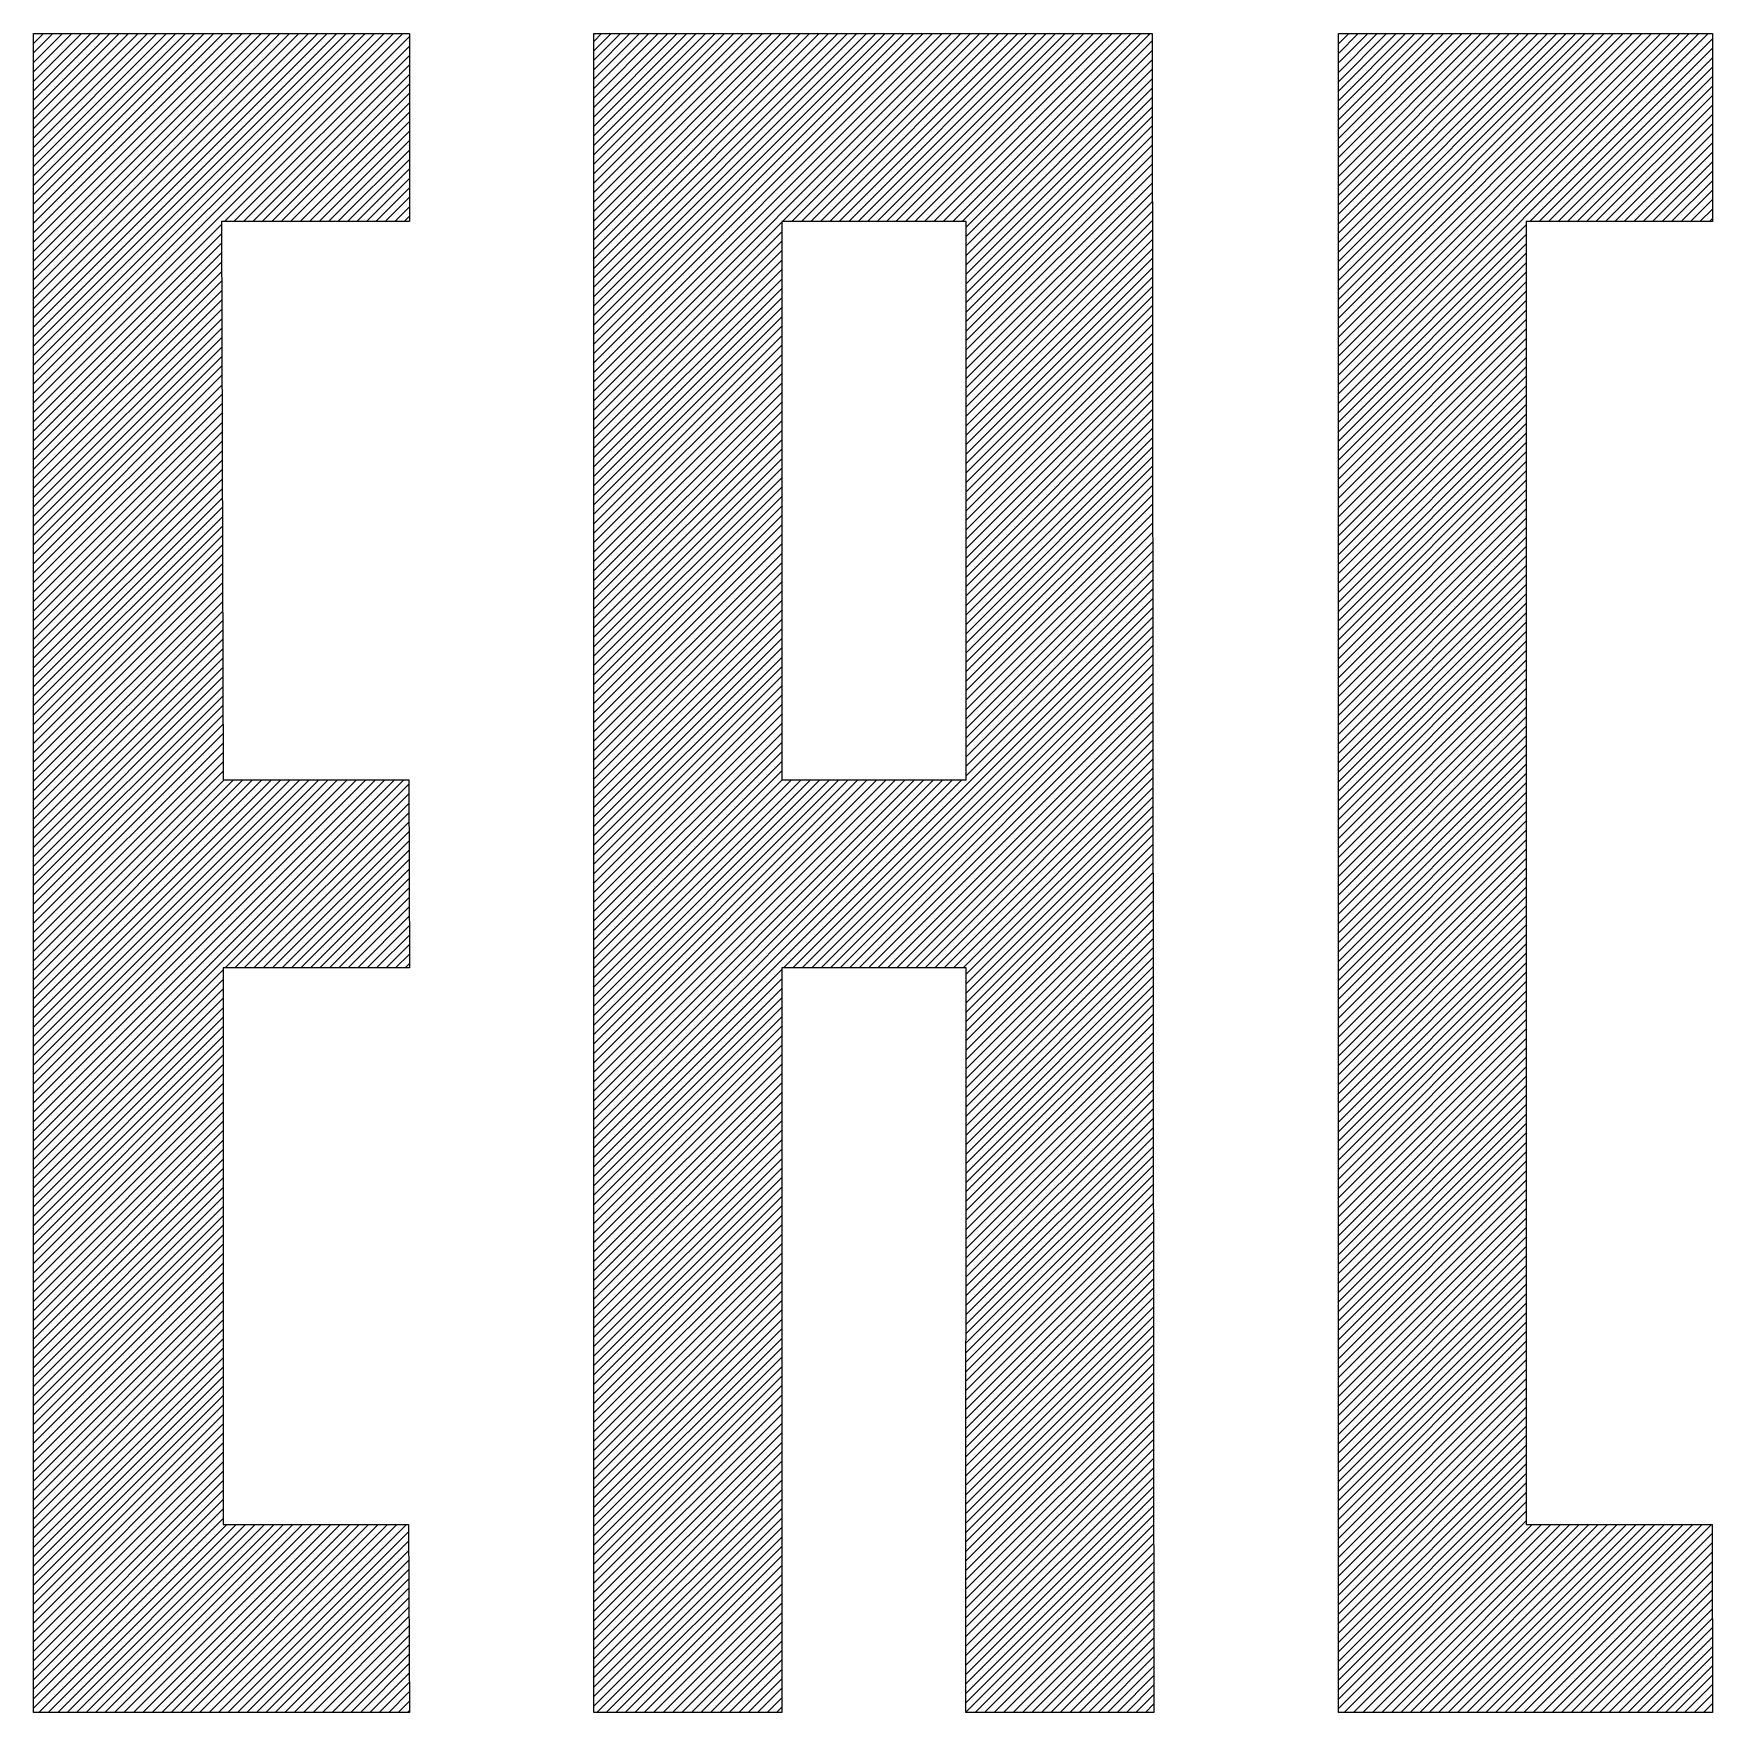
# Model space of a CAD drawing. Header units: millimetres. Extents: x 176.9 to 208.3, y 85.4 to 116.8.
import ezdxf

# ---------------------------------------------------------------- set-up
doc = ezdxf.new("R2010")
doc.units = ezdxf.units.MM
doc.header["$MEASUREMENT"] = 0
doc.layers.add('Layer 1', color=7, linetype='Continuous')

msp = doc.modelspace()

# ---------------------------------------------------------------- linework, layer by layer
for p, q in [((176.922, 116.642), (177.108, 116.827)), ((176.922, 116.465), (177.285, 116.827)), ((176.922, 116.288), (177.462, 116.827)), ((176.922, 116.111), (177.638, 116.827)), ((176.922, 115.934), (177.815, 116.827)), ((176.922, 115.758), (177.992, 116.827)), ((176.922, 115.581), (178.169, 116.827)), ((176.922, 115.404), (178.346, 116.827)), ((176.922, 115.227), (178.522, 116.827)), ((176.922, 115.051), (178.699, 116.827)), ((176.922, 114.874), (178.876, 116.827)), ((176.922, 114.697), (179.053, 116.827)), ((176.922, 114.52), (179.229, 116.827)), ((176.922, 114.343), (179.406, 116.827)), ((176.922, 114.167), (179.583, 116.827)), ((176.922, 113.99), (179.76, 116.827)), ((176.922, 113.813), (179.936, 116.827)), ((176.922, 113.636), (180.113, 116.827)), ((176.922, 113.46), (180.29, 116.827)), ((176.922, 113.283), (180.467, 116.827)), ((176.922, 113.106), (180.644, 116.827)), ((176.922, 112.929), (180.82, 116.827)), ((176.922, 112.752), (180.997, 116.827)), ((176.922, 112.576), (181.174, 116.827)), ((176.922, 112.399), (181.351, 116.827)), ((176.922, 112.222), (181.527, 116.827)), ((176.922, 112.045), (181.704, 116.827)), ((176.922, 111.869), (181.881, 116.827)), ((176.922, 111.692), (182.058, 116.827)), ((176.922, 111.515), (182.235, 116.827)), ((176.922, 111.338), (182.411, 116.827)), ((176.922, 111.161), (182.588, 116.827)), ((176.922, 110.985), (182.765, 116.827)), ((176.922, 110.808), (182.942, 116.827)), ((176.922, 110.631), (183.118, 116.827)), ((176.922, 110.454), (183.295, 116.827)), ((176.922, 110.278), (183.472, 116.827)), ((176.922, 110.101), (183.649, 116.827)), ((176.922, 109.924), (183.826, 116.827)), ((180.49, 113.315), (183.947, 116.772)), ((187.393, 116.682), (187.538, 116.827)), ((187.393, 116.505), (187.715, 116.827)), ((187.393, 116.328), (187.891, 116.827)), ((187.393, 116.152), (188.068, 116.827)), ((187.393, 115.975), (188.245, 116.827)), ((187.393, 115.798), (188.422, 116.827)), ((187.393, 115.621), (188.599, 116.827)), ((187.393, 115.445), (188.775, 116.827)), ((187.393, 115.268), (188.952, 116.827)), ((187.393, 115.091), (189.129, 116.827)), ((187.393, 114.914), (189.306, 116.827)), ((187.393, 114.738), (189.482, 116.827)), ((187.393, 114.561), (189.659, 116.827)), ((187.393, 114.384), (189.836, 116.827)), ((187.393, 114.207), (190.013, 116.827)), ((187.393, 114.03), (190.19, 116.827)), ((187.393, 113.854), (190.366, 116.827)), ((187.393, 113.677), (190.543, 116.827)), ((187.393, 113.5), (190.72, 116.827)), ((187.393, 113.323), (190.897, 116.827)), ((187.393, 113.147), (191.073, 116.827)), ((187.393, 112.97), (191.25, 116.827)), ((187.393, 112.793), (191.427, 116.827)), ((187.393, 112.616), (191.604, 116.827)), ((187.393, 112.439), (191.781, 116.827)), ((187.393, 112.263), (191.957, 116.827)), ((187.393, 112.086), (192.134, 116.827)), ((187.393, 111.909), (192.311, 116.827)), ((187.393, 111.732), (192.488, 116.827)), ((187.393, 111.556), (192.664, 116.827)), ((187.393, 111.379), (192.841, 116.827)), ((187.393, 111.202), (193.018, 116.827)), ((187.393, 111.025), (193.195, 116.827)), ((187.393, 110.848), (193.372, 116.827)), ((187.393, 110.672), (193.548, 116.827)), ((187.393, 110.495), (193.725, 116.827)), ((187.393, 110.318), (193.902, 116.827)), ((187.393, 110.141), (194.079, 116.827)), ((187.393, 109.965), (194.255, 116.827)), ((190.92, 113.315), (194.432, 116.827)), ((191.097, 113.315), (194.609, 116.827)), ((191.273, 113.315), (194.786, 116.827)), ((191.45, 113.315), (194.963, 116.827)), ((191.627, 113.315), (195.139, 116.827)), ((191.804, 113.315), (195.316, 116.827)), ((191.98, 113.315), (195.493, 116.827)), ((192.157, 113.315), (195.67, 116.827)), ((192.334, 113.315), (195.846, 116.827)), ((192.511, 113.315), (196.023, 116.827)), ((192.688, 113.315), (196.2, 116.827)), ((192.864, 113.315), (196.377, 116.827)), ((193.041, 113.315), (196.554, 116.827)), ((193.218, 113.315), (196.73, 116.827)), ((193.395, 113.315), (196.907, 116.827)), ((193.571, 113.315), (197.084, 116.827)), ((193.748, 113.315), (197.261, 116.827)), ((193.925, 113.315), (197.437, 116.827)), ((194.102, 113.315), (197.614, 116.827)), ((194.279, 113.315), (197.779, 116.815)), ((201.309, 116.633), (201.503, 116.827)), ((201.309, 116.456), (201.68, 116.827)), ((201.309, 116.279), (201.857, 116.827)), ((201.309, 116.102), (202.034, 116.827)), ((201.309, 115.925), (202.21, 116.827)), ((201.309, 115.749), (202.387, 116.827)), ((201.309, 115.572), (202.564, 116.827)), ((201.309, 115.395), (202.741, 116.827)), ((201.309, 115.218), (202.917, 116.827)), ((201.309, 115.042), (203.094, 116.827)), ((201.309, 114.865), (203.271, 116.827)), ((201.309, 114.688), (203.448, 116.827)), ((201.309, 114.511), (203.625, 116.827)), ((201.309, 114.334), (203.801, 116.827)), ((201.309, 114.158), (203.978, 116.827)), ((201.309, 113.981), (204.155, 116.827)), ((201.309, 113.804), (204.332, 116.827)), ((201.309, 113.627), (204.508, 116.827)), ((201.309, 113.451), (204.685, 116.827)), ((201.309, 113.274), (204.862, 116.827)), ((201.309, 113.097), (205.039, 116.827)), ((201.309, 112.92), (205.216, 116.827)), ((201.309, 112.743), (205.392, 116.827)), ((201.309, 112.567), (205.569, 116.827)), ((201.309, 112.39), (205.746, 116.827)), ((201.309, 112.213), (205.923, 116.827)), ((201.309, 112.036), (206.099, 116.827)), ((201.309, 111.86), (206.276, 116.827)), ((201.309, 111.683), (206.453, 116.827)), ((201.309, 111.506), (206.63, 116.827)), ((201.309, 111.329), (206.807, 116.827)), ((201.309, 111.153), (206.983, 116.827)), ((201.309, 110.976), (207.16, 116.827)), ((201.309, 110.799), (207.337, 116.827)), ((201.309, 110.622), (207.514, 116.827)), ((201.309, 110.445), (207.69, 116.827)), ((201.309, 110.269), (207.867, 116.827)), ((201.309, 110.092), (208.044, 116.827)), ((201.309, 109.915), (208.221, 116.827)), ((204.885, 113.315), (208.3, 116.73)), ((180.667, 113.315), (183.947, 116.595)), ((180.844, 113.315), (183.947, 116.419)), ((194.353, 113.212), (197.83, 116.689)), ((194.353, 113.035), (197.83, 116.513)), ((205.062, 113.315), (208.3, 116.553)), ((181.02, 113.315), (183.947, 116.242)), ((194.353, 112.859), (197.83, 116.336)), ((194.353, 112.682), (197.83, 116.16)), ((205.239, 113.315), (208.3, 116.376)), ((205.415, 113.315), (208.3, 116.199)), ((181.197, 113.315), (183.947, 116.065)), ((181.374, 113.315), (183.947, 115.888)), ((194.353, 112.505), (197.831, 115.983)), ((194.353, 112.328), (197.831, 115.806)), ((205.592, 113.315), (208.3, 116.023)), ((205.769, 113.315), (208.3, 115.846)), ((181.551, 113.315), (183.947, 115.712)), ((181.727, 113.315), (183.947, 115.535)), ((194.353, 112.151), (197.831, 115.63)), ((205.946, 113.315), (208.3, 115.669)), ((206.123, 113.315), (208.3, 115.492)), ((181.904, 113.315), (183.947, 115.358)), ((182.081, 113.315), (183.947, 115.181)), ((194.353, 111.975), (197.831, 115.453)), ((194.353, 111.798), (197.831, 115.277)), ((206.299, 113.315), (208.3, 115.315)), ((182.258, 113.315), (183.947, 115.004)), ((194.352, 111.621), (197.831, 115.1)), ((194.352, 111.444), (197.832, 114.923)), ((206.476, 113.315), (208.3, 115.139)), ((206.653, 113.315), (208.3, 114.962)), ((182.435, 113.315), (183.947, 114.828)), ((182.611, 113.315), (183.947, 114.651)), ((194.352, 111.267), (197.832, 114.747)), ((194.352, 111.091), (197.832, 114.57)), ((206.83, 113.315), (208.3, 114.785)), ((207.006, 113.315), (208.3, 114.608)), ((182.788, 113.315), (183.947, 114.474)), ((182.965, 113.315), (183.947, 114.297)), ((194.352, 110.914), (197.832, 114.394)), ((194.352, 110.737), (197.832, 114.217)), ((207.183, 113.315), (208.3, 114.432)), ((207.36, 113.315), (208.3, 114.255)), ((183.142, 113.315), (183.947, 114.121)), ((183.318, 113.315), (183.947, 113.944)), ((194.352, 110.56), (197.833, 114.04)), ((207.537, 113.315), (208.3, 114.078)), ((207.714, 113.315), (208.3, 113.901)), ((183.495, 113.315), (183.947, 113.767)), ((183.672, 113.315), (183.947, 113.59)), ((194.352, 110.383), (197.833, 113.864)), ((194.352, 110.206), (197.833, 113.687)), ((207.89, 113.315), (208.3, 113.724)), ((183.849, 113.315), (183.947, 113.413)), ((187.393, 109.788), (190.905, 113.3)), ((194.352, 110.03), (197.833, 113.511)), ((194.352, 109.853), (197.833, 113.334)), ((208.067, 113.315), (208.3, 113.548)), ((208.252, 113.323), (208.3, 113.371)), ((176.922, 109.747), (180.435, 113.26)), ((176.922, 109.571), (180.436, 113.084)), ((187.393, 109.611), (190.905, 113.123)), ((194.352, 109.676), (197.834, 113.158)), ((194.352, 109.499), (197.834, 112.981)), ((201.309, 109.738), (204.821, 113.251)), ((201.309, 109.562), (204.821, 113.074)), ((176.922, 109.394), (180.436, 112.907)), ((176.922, 109.217), (180.437, 112.731)), ((187.393, 109.434), (190.905, 112.947)), ((187.393, 109.257), (190.905, 112.77)), ((194.352, 109.322), (197.834, 112.804)), ((201.309, 109.385), (204.821, 112.897)), ((201.309, 109.208), (204.821, 112.72)), ((176.922, 109.04), (180.437, 112.555)), ((176.922, 108.863), (180.438, 112.379)), ((187.393, 109.081), (190.905, 112.593)), ((187.393, 108.904), (190.905, 112.416)), ((194.352, 109.146), (197.834, 112.628)), ((194.352, 108.969), (197.834, 112.451)), ((201.309, 109.031), (204.821, 112.544)), ((201.309, 108.854), (204.821, 112.367)), ((176.922, 108.687), (180.438, 112.203)), ((176.922, 108.51), (180.439, 112.026)), ((187.393, 108.727), (190.905, 112.24)), ((187.393, 108.55), (190.905, 112.063)), ((194.352, 108.792), (197.834, 112.275)), ((194.352, 108.615), (197.835, 112.098)), ((201.309, 108.678), (204.821, 112.19)), ((176.922, 108.333), (180.44, 111.85)), ((187.393, 108.374), (190.905, 111.886)), ((187.393, 108.197), (190.905, 111.709)), ((194.352, 108.438), (197.835, 111.921)), ((194.352, 108.262), (197.835, 111.745)), ((201.309, 108.501), (204.821, 112.013)), ((201.309, 108.324), (204.821, 111.836)), ((176.922, 108.156), (180.44, 111.674)), ((176.922, 107.98), (180.441, 111.498)), ((187.393, 108.02), (190.905, 111.532)), ((194.352, 108.085), (197.835, 111.568)), ((194.352, 107.908), (197.835, 111.392)), ((201.309, 108.147), (204.821, 111.66)), ((201.309, 107.971), (204.821, 111.483)), ((176.922, 107.803), (180.441, 111.322)), ((176.922, 107.626), (180.442, 111.145)), ((187.393, 107.843), (190.905, 111.356)), ((187.393, 107.666), (190.905, 111.179)), ((194.352, 107.731), (197.836, 111.215)), ((201.309, 107.794), (204.821, 111.306)), ((201.309, 107.617), (204.821, 111.129)), ((176.922, 107.449), (180.442, 110.969)), ((176.922, 107.272), (180.443, 110.793)), ((187.393, 107.49), (190.905, 111.002)), ((187.393, 107.313), (190.905, 110.825)), ((194.352, 107.554), (197.836, 111.038)), ((194.352, 107.377), (197.836, 110.862)), ((201.309, 107.44), (204.821, 110.953)), ((201.309, 107.263), (204.821, 110.776)), ((176.922, 107.096), (180.443, 110.617)), ((187.393, 107.136), (190.905, 110.649)), ((187.393, 106.959), (190.905, 110.472)), ((194.352, 107.201), (197.836, 110.685)), ((194.352, 107.024), (197.836, 110.509)), ((201.309, 107.087), (204.821, 110.599)), ((176.922, 106.919), (180.444, 110.44)), ((176.922, 106.742), (180.445, 110.264)), ((187.393, 106.783), (190.905, 110.295)), ((194.351, 106.67), (197.837, 110.156)), ((194.352, 106.847), (197.837, 110.332)), ((201.309, 106.91), (204.821, 110.422)), ((201.309, 106.733), (204.821, 110.245)), ((176.922, 106.565), (180.445, 110.088)), ((176.922, 106.389), (180.446, 109.912)), ((187.393, 106.606), (190.905, 110.118)), ((187.393, 106.429), (190.905, 109.941)), ((194.351, 106.493), (197.837, 109.979)), ((201.309, 106.556), (204.821, 110.069)), ((201.309, 106.38), (204.821, 109.892)), ((176.922, 106.212), (180.446, 109.736)), ((176.922, 106.035), (180.447, 109.559)), ((187.393, 106.252), (190.905, 109.765)), ((187.393, 106.075), (190.905, 109.588)), ((194.351, 106.317), (197.837, 109.802)), ((194.351, 106.14), (197.837, 109.626)), ((201.309, 106.203), (204.821, 109.715)), ((201.309, 106.026), (204.821, 109.538)), ((176.922, 105.858), (180.447, 109.383)), ((176.922, 105.681), (180.448, 109.207)), ((187.393, 105.899), (190.905, 109.411)), ((187.393, 105.722), (190.905, 109.234)), ((194.351, 105.963), (197.837, 109.449)), ((194.351, 105.786), (197.838, 109.273)), ((201.309, 105.849), (204.821, 109.362)), ((176.922, 105.505), (180.449, 109.031)), ((187.393, 105.545), (190.905, 109.058)), ((187.393, 105.368), (190.905, 108.881)), ((194.351, 105.609), (197.838, 109.096)), ((194.351, 105.433), (197.838, 108.919)), ((201.309, 105.672), (204.821, 109.185)), ((201.309, 105.496), (204.821, 109.008)), ((176.922, 105.328), (180.449, 108.855)), ((176.922, 105.151), (180.45, 108.678)), ((187.393, 105.192), (190.905, 108.704)), ((194.351, 105.256), (197.838, 108.743)), ((201.309, 105.319), (204.821, 108.831)), ((201.309, 105.142), (204.821, 108.654)), ((176.922, 104.974), (180.45, 108.502)), ((176.922, 104.798), (180.451, 108.326)), ((187.393, 105.015), (190.905, 108.527)), ((187.393, 104.838), (190.905, 108.351)), ((194.351, 105.079), (197.838, 108.566)), ((194.351, 104.902), (197.839, 108.39)), ((201.309, 104.965), (204.821, 108.478)), ((201.309, 104.789), (204.821, 108.301)), ((176.922, 104.621), (180.451, 108.15)), ((176.922, 104.444), (180.452, 107.974)), ((187.393, 104.661), (190.905, 108.174)), ((187.393, 104.484), (190.905, 107.997)), ((194.351, 104.725), (197.839, 108.213)), ((194.351, 104.548), (197.839, 108.036)), ((201.309, 104.612), (204.821, 108.124)), ((201.309, 104.435), (204.821, 107.947)), ((176.922, 104.267), (180.453, 107.797)), ((187.393, 104.308), (190.905, 107.82)), ((187.393, 104.131), (190.905, 107.643)), ((194.351, 104.372), (197.839, 107.86)), ((194.351, 104.195), (197.839, 107.683)), ((201.309, 104.258), (204.821, 107.771)), ((176.922, 104.09), (180.453, 107.621)), ((176.922, 103.914), (180.454, 107.445)), ((187.393, 103.954), (190.905, 107.467)), ((194.351, 104.018), (197.84, 107.507)), ((194.351, 103.841), (197.84, 107.33)), ((201.309, 104.081), (204.821, 107.594)), ((201.309, 103.905), (204.821, 107.417)), ((176.922, 103.737), (180.454, 107.269)), ((176.922, 103.56), (180.455, 107.092)), ((187.393, 103.777), (190.905, 107.29)), ((187.393, 103.601), (190.905, 107.113)), ((194.351, 103.664), (197.84, 107.154)), ((201.309, 103.728), (204.821, 107.24)), ((201.309, 103.551), (204.821, 107.064)), ((176.922, 103.383), (180.455, 106.916)), ((176.922, 103.207), (180.456, 106.74)), ((187.393, 103.424), (190.905, 106.936)), ((187.393, 103.247), (190.905, 106.76)), ((194.351, 103.488), (197.84, 106.977)), ((194.351, 103.311), (197.84, 106.8)), ((201.309, 103.374), (204.821, 106.887)), ((201.309, 103.198), (204.821, 106.71)), ((176.922, 103.03), (180.456, 106.564)), ((176.922, 102.853), (180.457, 106.388)), ((187.393, 103.07), (190.905, 106.583)), ((187.393, 102.893), (190.905, 106.406)), ((194.351, 103.134), (197.841, 106.624)), ((194.351, 102.957), (197.841, 106.447)), ((201.309, 103.021), (204.821, 106.533)), ((176.922, 102.676), (180.458, 106.211)), ((187.393, 102.717), (190.905, 106.229)), ((190.936, 99.366), (197.841, 106.271)), ((191.113, 99.366), (197.841, 106.094)), ((201.309, 102.844), (204.821, 106.356)), ((201.309, 102.667), (204.821, 106.18)), ((176.922, 102.499), (180.458, 106.035)), ((176.922, 102.323), (180.459, 105.859)), ((187.393, 102.54), (190.905, 106.052)), ((187.393, 102.363), (190.905, 105.876)), ((191.289, 99.366), (197.841, 105.917)), ((201.309, 102.49), (204.821, 106.003)), ((201.309, 102.314), (204.821, 105.826)), ((176.922, 102.146), (180.459, 105.683)), ((176.922, 101.969), (180.46, 105.507)), ((187.393, 102.186), (190.905, 105.699)), ((187.393, 102.01), (190.905, 105.522)), ((191.466, 99.366), (197.841, 105.741)), ((191.643, 99.366), (197.842, 105.564)), ((201.309, 102.137), (204.821, 105.649)), ((201.309, 101.96), (204.821, 105.473)), ((176.922, 101.792), (180.46, 105.33)), ((176.922, 101.616), (180.461, 105.154)), ((187.393, 101.833), (190.905, 105.345)), ((187.393, 101.656), (190.905, 105.169)), ((191.82, 99.366), (197.842, 105.388)), ((191.997, 99.366), (197.842, 105.211)), ((201.309, 101.783), (204.821, 105.296)), ((201.309, 101.607), (204.821, 105.119)), ((176.922, 101.439), (180.462, 104.978)), ((176.922, 101.262), (180.462, 104.802)), ((187.393, 101.479), (190.905, 104.992)), ((187.393, 101.302), (190.905, 104.815)), ((192.173, 99.366), (197.842, 105.034)), ((192.35, 99.366), (197.842, 104.858)), ((201.309, 101.43), (204.821, 104.942)), ((176.922, 101.085), (180.463, 104.626)), ((187.393, 101.126), (190.905, 104.638)), ((192.527, 99.366), (197.843, 104.681)), ((192.704, 99.366), (197.843, 104.505)), ((201.309, 101.253), (204.821, 104.765)), ((201.309, 101.076), (204.821, 104.589)), ((176.922, 100.908), (180.463, 104.449)), ((176.922, 100.732), (180.464, 104.273)), ((187.393, 100.949), (190.905, 104.461)), ((187.393, 100.772), (190.905, 104.285)), ((192.88, 99.366), (197.843, 104.328)), ((201.309, 100.899), (204.821, 104.412)), ((201.309, 100.723), (204.821, 104.235)), ((176.922, 100.555), (180.464, 104.097)), ((176.922, 100.378), (180.465, 103.921)), ((187.393, 100.595), (190.905, 104.108)), ((187.393, 100.419), (190.905, 103.931)), ((193.057, 99.366), (197.843, 104.152)), ((193.234, 99.366), (197.843, 103.975)), ((201.309, 100.546), (204.821, 104.058)), ((201.309, 100.369), (204.821, 103.882)), ((176.922, 100.201), (180.466, 103.744)), ((176.922, 100.025), (180.466, 103.568)), ((187.393, 100.242), (190.905, 103.754)), ((187.393, 100.065), (190.905, 103.578)), ((193.411, 99.366), (197.844, 103.798)), ((193.587, 99.366), (197.844, 103.622)), ((201.309, 100.192), (204.821, 103.705)), ((176.922, 99.848), (180.467, 103.392)), ((187.393, 99.888), (190.905, 103.401)), ((193.764, 99.366), (197.844, 103.445)), ((193.941, 99.366), (197.844, 103.269)), ((201.309, 100.016), (204.821, 103.528)), ((201.309, 99.839), (204.821, 103.351)), ((176.922, 99.671), (180.467, 103.216)), ((176.922, 99.494), (180.468, 103.04)), ((187.393, 99.711), (190.905, 103.224)), ((187.393, 99.535), (190.905, 103.047)), ((194.118, 99.366), (197.844, 103.092)), ((201.309, 99.662), (204.821, 103.174)), ((201.309, 99.485), (204.821, 102.998)), ((176.922, 99.317), (180.483, 102.878)), ((176.922, 99.141), (180.66, 102.878)), ((176.922, 98.964), (180.836, 102.878)), ((176.922, 98.787), (181.013, 102.878)), ((176.922, 98.61), (181.19, 102.878)), ((176.922, 98.434), (181.367, 102.878)), ((176.922, 98.257), (181.544, 102.878)), ((176.922, 98.08), (181.72, 102.878)), ((176.922, 97.903), (181.897, 102.878)), ((176.922, 97.726), (182.074, 102.878)), ((176.922, 97.55), (182.251, 102.878)), ((176.922, 97.373), (182.427, 102.878)), ((176.922, 97.196), (182.604, 102.878)), ((176.922, 97.019), (182.781, 102.878)), ((176.922, 96.843), (182.958, 102.878)), ((176.922, 96.666), (183.135, 102.878)), ((176.922, 96.489), (183.311, 102.878)), ((176.922, 96.312), (183.488, 102.878)), ((176.922, 96.135), (183.665, 102.878)), ((176.922, 95.959), (183.842, 102.878)), ((180.506, 99.366), (183.939, 102.799)), ((180.683, 99.366), (183.94, 102.622)), ((187.393, 99.358), (190.914, 102.879)), ((187.393, 99.181), (191.089, 102.878)), ((187.393, 99.004), (191.266, 102.878)), ((187.393, 98.828), (191.443, 102.878)), ((187.393, 98.651), (191.62, 102.878)), ((187.393, 98.474), (191.797, 102.878)), ((187.393, 98.297), (191.973, 102.878)), ((187.393, 98.12), (192.15, 102.878)), ((187.393, 97.944), (192.327, 102.878)), ((187.393, 97.767), (192.504, 102.878)), ((187.393, 97.59), (192.68, 102.878)), ((187.393, 97.413), (192.857, 102.878)), ((187.393, 97.237), (193.034, 102.878)), ((187.393, 97.06), (193.211, 102.878)), ((187.393, 96.883), (193.388, 102.878)), ((187.393, 96.706), (193.564, 102.878)), ((187.393, 96.53), (193.741, 102.878)), ((187.393, 96.353), (193.918, 102.878)), ((187.393, 96.176), (194.095, 102.878)), ((187.393, 95.999), (194.271, 102.878)), ((194.295, 99.366), (197.844, 102.915)), ((194.351, 99.245), (197.845, 102.739)), ((201.309, 99.308), (204.821, 102.821)), ((201.309, 99.132), (204.821, 102.644)), ((180.86, 99.366), (183.94, 102.446)), ((194.351, 99.068), (197.845, 102.562)), ((194.351, 98.891), (197.845, 102.386)), ((201.309, 98.955), (204.821, 102.467)), ((181.036, 99.366), (183.94, 102.27)), ((181.213, 99.366), (183.941, 102.093)), ((194.35, 98.538), (197.845, 102.032)), ((194.351, 98.714), (197.845, 102.209)), ((201.309, 98.778), (204.821, 102.291)), ((201.309, 98.601), (204.821, 102.114)), ((181.39, 99.366), (183.941, 101.917)), ((181.567, 99.366), (183.942, 101.74)), ((194.35, 98.361), (197.846, 101.856)), ((194.35, 98.184), (197.846, 101.679)), ((201.309, 98.425), (204.821, 101.937)), ((201.309, 98.248), (204.821, 101.76)), ((181.743, 99.366), (183.942, 101.564)), ((181.92, 99.366), (183.942, 101.388)), ((194.35, 98.007), (197.846, 101.503)), ((201.309, 98.071), (204.821, 101.583)), ((201.309, 97.894), (204.821, 101.407)), ((182.097, 99.366), (183.943, 101.211)), ((194.35, 97.83), (197.846, 101.326)), ((194.35, 97.653), (197.846, 101.15)), ((201.309, 97.717), (204.821, 101.23)), ((201.309, 97.541), (204.821, 101.053)), ((182.274, 99.366), (183.943, 101.035)), ((182.451, 99.366), (183.944, 100.859)), ((194.35, 97.477), (197.847, 100.973)), ((194.35, 97.3), (197.847, 100.796)), ((201.309, 97.364), (204.821, 100.876)), ((182.627, 99.366), (183.944, 100.682)), ((182.804, 99.366), (183.945, 100.506)), ((194.35, 97.123), (197.847, 100.62)), ((194.35, 96.946), (197.847, 100.443)), ((201.309, 97.187), (204.821, 100.7)), ((201.309, 97.01), (204.821, 100.523)), ((182.981, 99.366), (183.945, 100.33)), ((183.158, 99.366), (183.945, 100.153)), ((194.35, 96.769), (197.847, 100.267)), ((201.309, 96.834), (204.821, 100.346)), ((201.309, 96.657), (204.821, 100.169)), ((183.334, 99.366), (183.946, 99.977)), ((183.511, 99.366), (183.946, 99.801)), ((194.35, 96.592), (197.847, 100.09)), ((194.35, 96.416), (197.848, 99.913)), ((201.309, 96.48), (204.821, 99.992)), ((201.309, 96.303), (204.821, 99.816)), ((183.688, 99.366), (183.947, 99.624)), ((194.35, 96.239), (197.848, 99.737)), ((194.35, 96.062), (197.848, 99.56)), ((201.309, 96.126), (204.821, 99.639)), ((176.922, 95.782), (180.468, 99.328)), ((183.865, 99.366), (183.947, 99.448)), ((187.393, 95.822), (190.911, 99.341)), ((187.393, 95.646), (190.905, 99.158)), ((194.35, 95.885), (197.848, 99.384)), ((194.35, 95.708), (197.848, 99.207)), ((201.309, 95.95), (204.821, 99.462)), ((201.309, 95.773), (204.821, 99.285)), ((176.922, 95.605), (180.468, 99.151)), ((176.922, 95.428), (180.468, 98.974)), ((187.393, 95.469), (190.905, 98.981)), ((194.35, 95.531), (197.849, 99.03)), ((194.35, 95.355), (197.849, 98.854)), ((201.309, 95.596), (204.821, 99.109)), ((201.309, 95.419), (204.821, 98.932)), ((176.922, 95.252), (180.468, 98.797)), ((176.922, 95.075), (180.468, 98.621)), ((187.393, 95.292), (190.905, 98.805)), ((187.393, 95.115), (190.905, 98.628)), ((194.349, 95.178), (197.849, 98.677)), ((201.309, 95.243), (204.821, 98.755)), ((201.309, 95.066), (204.821, 98.578)), ((176.922, 94.898), (180.468, 98.444)), ((176.922, 94.721), (180.468, 98.267)), ((187.393, 94.939), (190.905, 98.451)), ((187.393, 94.762), (190.905, 98.274)), ((194.349, 95.001), (197.849, 98.501)), ((194.349, 94.824), (197.849, 98.324)), ((201.309, 94.889), (204.821, 98.401)), ((201.309, 94.712), (204.821, 98.225)), ((176.922, 94.544), (180.468, 98.09)), ((176.922, 94.368), (180.468, 97.914)), ((187.393, 94.585), (190.905, 98.097)), ((187.393, 94.408), (190.905, 97.921)), ((194.349, 94.647), (197.85, 98.148)), ((194.349, 94.47), (197.85, 97.971)), ((201.309, 94.535), (204.821, 98.048)), ((176.922, 94.191), (180.468, 97.737)), ((187.393, 94.231), (190.905, 97.744)), ((194.349, 94.294), (197.85, 97.794)), ((194.349, 94.117), (197.85, 97.618)), ((201.309, 94.359), (204.821, 97.871)), ((201.309, 94.182), (204.821, 97.694)), ((176.922, 94.014), (180.468, 97.56)), ((176.922, 93.837), (180.468, 97.383)), ((187.393, 94.055), (190.905, 97.567)), ((187.393, 93.878), (190.905, 97.39)), ((194.349, 93.94), (197.85, 97.441)), ((201.309, 94.005), (204.821, 97.518)), ((201.309, 93.828), (204.821, 97.341)), ((176.922, 93.661), (180.468, 97.206)), ((176.922, 93.484), (180.468, 97.03)), ((187.393, 93.701), (190.905, 97.214)), ((187.393, 93.524), (190.905, 97.037)), ((194.349, 93.763), (197.851, 97.265)), ((194.349, 93.586), (197.851, 97.088)), ((201.309, 93.652), (204.821, 97.164)), ((201.309, 93.475), (204.821, 96.987)), ((176.922, 93.307), (180.468, 96.853)), ((176.922, 93.13), (180.468, 96.676)), ((187.393, 93.348), (190.905, 96.86)), ((187.393, 93.171), (190.905, 96.683)), ((194.349, 93.409), (197.851, 96.911)), ((194.349, 93.233), (197.851, 96.735)), ((201.309, 93.298), (204.821, 96.81)), ((176.922, 92.953), (180.468, 96.499)), ((187.393, 92.994), (190.905, 96.506)), ((187.393, 92.817), (190.905, 96.33)), ((194.349, 93.056), (197.851, 96.558)), ((194.349, 92.879), (197.851, 96.382)), ((201.309, 93.121), (204.821, 96.634)), ((201.309, 92.945), (204.821, 96.457)), ((176.922, 92.777), (180.468, 96.323)), ((176.922, 92.6), (180.468, 96.146)), ((187.393, 92.64), (190.905, 96.153)), ((194.349, 92.702), (197.852, 96.205)), ((194.349, 92.525), (197.852, 96.028)), ((201.309, 92.768), (204.821, 96.28)), ((201.309, 92.591), (204.821, 96.103)), ((176.922, 92.423), (180.468, 95.969)), ((176.922, 92.246), (180.468, 95.792)), ((187.393, 92.464), (190.905, 95.976)), ((187.393, 92.287), (190.905, 95.799)), ((194.349, 92.348), (197.852, 95.852)), ((201.309, 92.414), (204.821, 95.927)), ((201.309, 92.237), (204.821, 95.75)), ((176.922, 92.07), (180.468, 95.616)), ((176.922, 91.893), (180.468, 95.439)), ((187.393, 92.11), (190.905, 95.623)), ((187.393, 91.933), (190.905, 95.446)), ((194.348, 91.995), (197.852, 95.499)), ((194.349, 92.172), (197.852, 95.675)), ((201.309, 92.061), (204.821, 95.573)), ((201.309, 91.884), (204.821, 95.396)), ((176.922, 91.716), (180.468, 95.262)), ((176.922, 91.539), (180.468, 95.085)), ((187.393, 91.757), (190.905, 95.269)), ((187.393, 91.58), (190.905, 95.092)), ((194.348, 91.818), (197.853, 95.322)), ((194.348, 91.641), (197.853, 95.146)), ((201.309, 91.707), (204.821, 95.219)), ((176.922, 91.363), (180.468, 94.908)), ((187.393, 91.403), (190.905, 94.915)), ((194.348, 91.464), (197.853, 94.969)), ((194.348, 91.287), (197.853, 94.792)), ((201.309, 91.53), (204.821, 95.043)), ((201.309, 91.354), (204.821, 94.866)), ((176.922, 91.186), (180.468, 94.732)), ((176.922, 91.009), (180.468, 94.555)), ((187.393, 91.226), (190.905, 94.739)), ((187.393, 91.049), (190.905, 94.562)), ((194.348, 91.111), (197.853, 94.616)), ((201.309, 91.177), (204.821, 94.689)), ((201.309, 91), (204.821, 94.512)), ((176.922, 90.832), (180.468, 94.378)), ((176.922, 90.655), (180.468, 94.201)), ((187.393, 90.873), (190.905, 94.385)), ((187.393, 90.696), (190.905, 94.208)), ((194.348, 90.934), (197.854, 94.439)), ((194.348, 90.757), (197.854, 94.263)), ((201.309, 90.823), (204.821, 94.336)), ((201.309, 90.646), (204.821, 94.159)), ((176.922, 90.479), (180.468, 94.025)), ((176.922, 90.302), (180.468, 93.848)), ((187.393, 90.519), (190.905, 94.032)), ((187.393, 90.342), (190.905, 93.855)), ((194.348, 90.58), (197.854, 94.086)), ((194.348, 90.403), (197.854, 93.909)), ((201.309, 90.47), (204.821, 93.982)), ((176.922, 90.125), (180.468, 93.671)), ((187.393, 90.166), (190.905, 93.678)), ((194.348, 90.226), (197.854, 93.733)), ((194.348, 90.05), (197.854, 93.556)), ((201.309, 90.293), (204.821, 93.805)), ((201.309, 90.116), (204.821, 93.628)), ((176.922, 89.948), (180.468, 93.494)), ((176.922, 89.772), (180.468, 93.317)), ((187.393, 89.989), (190.905, 93.501)), ((187.393, 89.812), (190.905, 93.324)), ((194.348, 89.873), (197.855, 93.38)), ((194.348, 89.696), (197.855, 93.203)), ((201.309, 89.939), (204.821, 93.452)), ((201.309, 89.763), (204.821, 93.275)), ((176.922, 89.595), (180.468, 93.141)), ((176.922, 89.418), (180.468, 92.964)), ((187.393, 89.635), (190.905, 93.148)), ((187.393, 89.458), (190.905, 92.971)), ((194.348, 89.519), (197.855, 93.026)), ((201.309, 89.586), (204.821, 93.098)), ((201.309, 89.409), (204.821, 92.921)), ((176.922, 89.241), (180.468, 92.787)), ((176.922, 89.064), (180.468, 92.61)), ((187.393, 89.282), (190.905, 92.794)), ((187.393, 89.105), (190.905, 92.617)), ((194.348, 89.342), (197.855, 92.85)), ((194.348, 89.166), (197.855, 92.673)), ((201.309, 89.232), (204.821, 92.745)), ((201.309, 89.055), (204.821, 92.568)), ((176.922, 88.888), (180.468, 92.434)), ((176.922, 88.711), (180.468, 92.257)), ((187.393, 88.928), (190.905, 92.441)), ((187.393, 88.751), (190.905, 92.264)), ((194.348, 88.989), (197.856, 92.497)), ((194.348, 88.812), (197.856, 92.32)), ((201.309, 88.879), (204.821, 92.391)), ((176.922, 88.534), (180.468, 92.08)), ((187.393, 88.575), (190.905, 92.087)), ((194.347, 88.635), (197.856, 92.144)), ((194.347, 88.458), (197.856, 91.967)), ((201.309, 88.702), (204.821, 92.214)), ((201.309, 88.525), (204.821, 92.037)), ((176.922, 88.357), (180.468, 91.903)), ((176.922, 88.181), (180.468, 91.726)), ((187.393, 88.398), (190.905, 91.91)), ((187.393, 88.221), (190.905, 91.733)), ((194.347, 88.281), (197.856, 91.79)), ((201.309, 88.348), (204.821, 91.861)), ((201.309, 88.172), (204.821, 91.684)), ((176.922, 88.004), (180.468, 91.55)), ((176.922, 87.827), (180.468, 91.373)), ((187.393, 88.044), (190.905, 91.557)), ((187.393, 87.867), (190.905, 91.38)), ((194.347, 88.105), (197.857, 91.614)), ((194.347, 87.928), (197.857, 91.437)), ((201.309, 87.995), (204.821, 91.507)), ((201.309, 87.818), (204.821, 91.33)), ((176.922, 87.65), (180.468, 91.196)), ((176.922, 87.473), (180.468, 91.019)), ((187.393, 87.691), (190.905, 91.203)), ((187.393, 87.514), (190.905, 91.026)), ((194.347, 87.751), (197.857, 91.261)), ((194.347, 87.574), (197.857, 91.084)), ((201.309, 87.641), (204.821, 91.154)), ((176.922, 87.297), (180.468, 90.843)), ((187.393, 87.337), (190.905, 90.85)), ((194.347, 87.397), (197.857, 90.907)), ((194.347, 87.22), (197.857, 90.731)), ((201.309, 87.464), (204.821, 90.977)), ((201.309, 87.288), (204.821, 90.8)), ((176.922, 87.12), (180.468, 90.666)), ((176.922, 86.943), (180.468, 90.489)), ((187.393, 87.16), (190.905, 90.673)), ((187.393, 86.984), (190.905, 90.496)), ((194.347, 87.044), (197.858, 90.554)), ((194.347, 86.867), (197.858, 90.378)), ((201.309, 87.111), (204.821, 90.623)), ((201.309, 86.934), (204.821, 90.447)), ((176.922, 86.766), (180.468, 90.312)), ((176.922, 86.59), (180.468, 90.135)), ((187.393, 86.807), (190.905, 90.319)), ((187.393, 86.63), (190.905, 90.143)), ((194.347, 86.69), (197.858, 90.201)), ((201.309, 86.757), (204.821, 90.27)), ((201.309, 86.581), (204.821, 90.093)), ((176.922, 86.413), (180.468, 89.959)), ((176.922, 86.236), (180.468, 89.782)), ((187.393, 86.453), (190.905, 89.966)), ((187.393, 86.276), (190.905, 89.789)), ((194.347, 86.513), (197.858, 90.024)), ((194.347, 86.336), (197.858, 89.848)), ((201.309, 86.404), (204.821, 89.916)), ((176.922, 86.059), (180.468, 89.605)), ((176.922, 85.882), (180.468, 89.428)), ((187.393, 86.1), (190.905, 89.612)), ((187.393, 85.923), (190.905, 89.435)), ((194.347, 86.159), (197.859, 89.671)), ((194.347, 85.983), (197.859, 89.495)), ((201.309, 86.227), (204.821, 89.739)), ((201.309, 86.05), (204.821, 89.563)), ((176.922, 85.706), (180.468, 89.252)), ((187.393, 85.746), (190.905, 89.259)), ((194.347, 85.806), (197.859, 89.318)), ((194.347, 85.629), (197.859, 89.142)), ((201.309, 85.873), (204.821, 89.386)), ((201.309, 85.697), (204.821, 89.209)), ((176.922, 85.529), (180.468, 89.075)), ((177.02, 85.45), (180.532, 88.962)), ((177.197, 85.45), (180.709, 88.962)), ((177.374, 85.45), (180.886, 88.962)), ((177.55, 85.45), (181.063, 88.962)), ((177.727, 85.45), (181.24, 88.962)), ((177.904, 85.45), (181.416, 88.962)), ((178.081, 85.45), (181.593, 88.962)), ((178.257, 85.45), (181.77, 88.962)), ((178.434, 85.45), (181.947, 88.962)), ((178.611, 85.45), (182.123, 88.962)), ((178.788, 85.45), (182.3, 88.962)), ((178.965, 85.45), (182.477, 88.962)), ((179.141, 85.45), (182.654, 88.962)), ((179.318, 85.45), (182.831, 88.962)), ((179.495, 85.45), (183.007, 88.962)), ((179.672, 85.45), (183.184, 88.962)), ((179.848, 85.45), (183.361, 88.962)), ((180.025, 85.45), (183.538, 88.962)), ((180.202, 85.45), (183.714, 88.962)), ((180.379, 85.45), (183.891, 88.962)), ((180.556, 85.45), (183.931, 88.825)), ((187.393, 85.569), (190.905, 89.082)), ((187.45, 85.45), (190.905, 88.905)), ((194.347, 85.453), (197.859, 88.965)), ((201.309, 85.52), (204.821, 89.032)), ((201.415, 85.45), (204.928, 88.962)), ((201.592, 85.45), (205.104, 88.962)), ((201.769, 85.45), (205.281, 88.962)), ((201.946, 85.45), (205.458, 88.962)), ((202.122, 85.45), (205.635, 88.962)), ((202.299, 85.45), (205.812, 88.962)), ((202.476, 85.45), (205.988, 88.962)), ((202.653, 85.45), (206.165, 88.962)), ((202.829, 85.45), (206.342, 88.962)), ((203.006, 85.45), (206.519, 88.962)), ((203.183, 85.45), (206.695, 88.962)), ((203.36, 85.45), (206.872, 88.962)), ((203.537, 85.45), (207.049, 88.962)), ((203.713, 85.45), (207.226, 88.962)), ((203.89, 85.45), (207.403, 88.962)), ((204.067, 85.45), (207.579, 88.962)), ((204.244, 85.45), (207.756, 88.962)), ((204.42, 85.45), (207.933, 88.962)), ((204.597, 85.45), (208.11, 88.962)), ((204.774, 85.45), (208.284, 88.96)), ((180.732, 85.45), (183.932, 88.649)), ((187.627, 85.45), (190.905, 88.728)), ((187.803, 85.45), (190.905, 88.552)), ((194.521, 85.45), (197.86, 88.788)), ((194.698, 85.45), (197.86, 88.612)), ((204.951, 85.45), (208.296, 88.795)), ((205.128, 85.45), (208.296, 88.618)), ((180.909, 85.45), (183.933, 88.473)), ((181.086, 85.45), (183.934, 88.298)), ((187.98, 85.45), (190.905, 88.375)), ((188.157, 85.45), (190.905, 88.198)), ((194.874, 85.45), (197.86, 88.435)), ((195.051, 85.45), (197.86, 88.259)), ((205.304, 85.45), (208.296, 88.442)), ((205.481, 85.45), (208.297, 88.265)), ((181.263, 85.45), (183.935, 88.122)), ((181.439, 85.45), (183.935, 87.946)), ((188.334, 85.45), (190.905, 88.021)), ((195.228, 85.45), (197.86, 88.082)), ((195.405, 85.45), (197.861, 87.905)), ((205.658, 85.45), (208.297, 88.089)), ((205.835, 85.45), (208.297, 87.912)), ((181.616, 85.45), (183.936, 87.77)), ((181.793, 85.45), (183.937, 87.594)), ((188.511, 85.45), (190.905, 87.844)), ((188.687, 85.45), (190.905, 87.668)), ((195.582, 85.45), (197.861, 87.729)), ((195.758, 85.45), (197.861, 87.552)), ((206.011, 85.45), (208.297, 87.736)), ((206.188, 85.45), (208.297, 87.559)), ((181.97, 85.45), (183.938, 87.418)), ((182.147, 85.45), (183.939, 87.242)), ((188.864, 85.45), (190.905, 87.491)), ((189.041, 85.45), (190.905, 87.314)), ((195.935, 85.45), (197.861, 87.376)), ((206.365, 85.45), (208.298, 87.382)), ((182.323, 85.45), (183.94, 87.066)), ((189.218, 85.45), (190.905, 87.137)), ((189.394, 85.45), (190.905, 86.961)), ((196.112, 85.45), (197.861, 87.199)), ((196.289, 85.45), (197.861, 87.022)), ((206.542, 85.45), (208.298, 87.206)), ((206.719, 85.45), (208.298, 87.029)), ((182.5, 85.45), (183.94, 86.89)), ((182.677, 85.45), (183.941, 86.714)), ((189.571, 85.45), (190.905, 86.784)), ((189.748, 85.45), (190.905, 86.607)), ((196.465, 85.45), (197.862, 86.846)), ((196.642, 85.45), (197.862, 86.669)), ((206.895, 85.45), (208.298, 86.853)), ((207.072, 85.45), (208.299, 86.676)), ((182.854, 85.45), (183.942, 86.538)), ((183.03, 85.45), (183.943, 86.362)), ((189.925, 85.45), (190.905, 86.43)), ((196.819, 85.45), (197.862, 86.493)), ((196.996, 85.45), (197.862, 86.316)), ((207.249, 85.45), (208.299, 86.5)), ((207.426, 85.45), (208.299, 86.323)), ((183.207, 85.45), (183.944, 86.186)), ((183.384, 85.45), (183.945, 86.01)), ((190.102, 85.45), (190.905, 86.253)), ((190.278, 85.45), (190.905, 86.077)), ((197.173, 85.45), (197.862, 86.14)), ((207.602, 85.45), (208.299, 86.146)), ((183.561, 85.45), (183.945, 85.834)), ((190.455, 85.45), (190.905, 85.9)), ((190.632, 85.45), (190.905, 85.723)), ((197.349, 85.45), (197.863, 85.963)), ((197.526, 85.45), (197.863, 85.786)), ((207.779, 85.45), (208.299, 85.97)), ((207.956, 85.45), (208.3, 85.793)), ((183.738, 85.45), (183.946, 85.658)), ((183.914, 85.45), (183.947, 85.483)), ((190.809, 85.45), (190.905, 85.546)), ((197.703, 85.45), (197.863, 85.61)), ((208.133, 85.45), (208.3, 85.617))]:
    msp.add_line(p, q)
at = {"layer": 'Layer 1', "color": 114}
for points, knots in [([(176.922, 85.45), (176.922, 85.45), (183.947, 85.45), (183.947, 85.45), (183.947, 85.45), (183.947, 85.45), (183.931, 88.962), (183.931, 88.962), (183.931, 88.962), (183.931, 88.962), (180.468, 88.962), (180.468, 88.962), (180.468, 88.962), (180.468, 88.962), (180.468, 99.366), (180.468, 99.366), (180.468, 99.366), (180.468, 99.366), (183.947, 99.366), (183.947, 99.366), (183.947, 99.366), (183.947, 99.366), (183.939, 102.878), (183.939, 102.878), (183.939, 102.878), (183.939, 102.878), (180.468, 102.878), (180.468, 102.878), (180.468, 102.878), (180.468, 102.878), (180.435, 113.315), (180.435, 113.315), (180.435, 113.315), (180.435, 113.315), (183.947, 113.315), (183.947, 113.315), (183.947, 113.315), (183.947, 113.315), (183.947, 116.827), (183.947, 116.827), (183.947, 116.827), (183.947, 116.827), (176.922, 116.827), (176.922, 116.827), (176.922, 116.827), (176.922, 116.827), (176.922, 85.45), (176.922, 85.45)], [0, 0, 0, 0, 0.076923, 0.076923, 0.076923, 0.076923, 0.153846, 0.153846, 0.153846, 0.153846, 0.230769, 0.230769, 0.230769, 0.230769, 0.307692, 0.307692, 0.307692, 0.307692, 0.384615, 0.384615, 0.384615, 0.384615, 0.461538, 0.461538, 0.461538, 0.461538, 0.538462, 0.538462, 0.538462, 0.538462, 0.615385, 0.615385, 0.615385, 0.615385, 0.692308, 0.692308, 0.692308, 0.692308, 0.769231, 0.769231, 0.769231, 0.769231, 0.846154, 0.846154, 0.846154, 0.846154, 1, 1, 1, 1]), ([(187.393, 85.45), (187.393, 85.45), (190.905, 85.45), (190.905, 85.45), (190.905, 85.45), (190.905, 85.45), (190.905, 99.366), (190.905, 99.366), (190.905, 99.366), (190.905, 99.366), (194.351, 99.366), (194.351, 99.366), (194.351, 99.366), (194.351, 99.366), (194.347, 85.45), (194.347, 85.45), (194.347, 85.45), (194.347, 85.45), (197.863, 85.45), (197.863, 85.45), (197.863, 85.45), (197.863, 85.45), (197.83, 116.827), (197.83, 116.827), (197.83, 116.827), (197.83, 116.827), (187.393, 116.827), (187.393, 116.827), (187.393, 116.827), (187.393, 116.827), (187.393, 85.45), (187.393, 85.45)], [0, 0, 0, 0, 0.111111, 0.111111, 0.111111, 0.111111, 0.222222, 0.222222, 0.222222, 0.222222, 0.333333, 0.333333, 0.333333, 0.333333, 0.444444, 0.444444, 0.444444, 0.444444, 0.555556, 0.555556, 0.555556, 0.555556, 0.666667, 0.666667, 0.666667, 0.666667, 0.777778, 0.777778, 0.777778, 0.777778, 1, 1, 1, 1]), ([(201.309, 85.45), (201.309, 85.45), (208.3, 85.45), (208.3, 85.45), (208.3, 85.45), (208.3, 85.45), (208.296, 88.962), (208.296, 88.962), (208.296, 88.962), (208.296, 88.962), (204.821, 88.962), (204.821, 88.962), (204.821, 88.962), (204.821, 88.962), (204.821, 113.315), (204.821, 113.315), (204.821, 113.315), (204.821, 113.315), (208.3, 113.315), (208.3, 113.315), (208.3, 113.315), (208.3, 113.315), (208.3, 116.827), (208.3, 116.827), (208.3, 116.827), (208.3, 116.827), (201.309, 116.827), (201.309, 116.827), (201.309, 116.827), (201.309, 116.827), (201.309, 85.45), (201.309, 85.45)], [0, 0, 0, 0, 0.111111, 0.111111, 0.111111, 0.111111, 0.222222, 0.222222, 0.222222, 0.222222, 0.333333, 0.333333, 0.333333, 0.333333, 0.444444, 0.444444, 0.444444, 0.444444, 0.555556, 0.555556, 0.555556, 0.555556, 0.666667, 0.666667, 0.666667, 0.666667, 0.777778, 0.777778, 0.777778, 0.777778, 1, 1, 1, 1]), ([(190.905, 113.315), (190.905, 113.315), (194.353, 113.315), (194.353, 113.315), (194.353, 113.315), (194.353, 113.315), (194.351, 102.878), (194.351, 102.878), (194.351, 102.878), (194.351, 102.878), (190.905, 102.878), (190.905, 102.878), (190.905, 102.878), (190.905, 102.878), (190.905, 113.315), (190.905, 113.315)], [0, 0, 0, 0, 0.2, 0.2, 0.2, 0.2, 0.4, 0.4, 0.4, 0.4, 0.6, 0.6, 0.6, 0.6, 1, 1, 1, 1])]:
    msp.add_open_spline(points, degree=3, knots=knots, dxfattribs=at)

doc.saveas('drawing.dxf')
